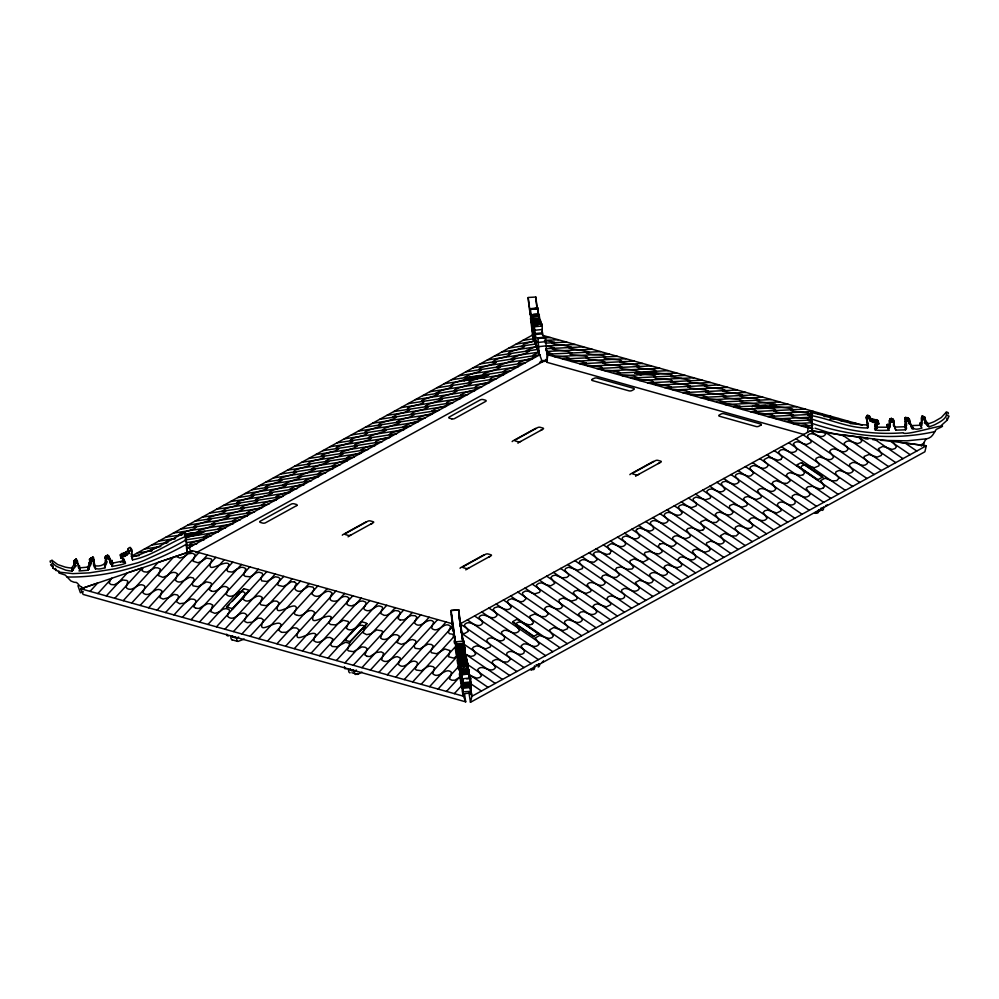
<?xml version="1.0" encoding="UTF-8"?>
<svg xmlns="http://www.w3.org/2000/svg" width="999" height="999" viewBox="0 0 999 999"><rect width="100%" height="100%" fill="white"/><g stroke="black" fill="none" stroke-linecap="round" stroke-linejoin="round"><path stroke-width="1.5" d="M532.23 322.565L531.93 319.218L539.522 318.444L539.16 314.398L531.468 315.135L531.843 322.115L530.382 310.002M458.591 657.617L459.016 663.898C452.684 649.737 466.558 659.802 465.234 652.047M465.209 652.497C442.082 655.332 474.05 652.085 462.125 653.383M537.974 310.726L537.974 309.24M531.605 315.497C551.136 316.183 527.11 309.678 531.918 319.131M876.323 424.812L876.235 427.16L875.261 426.111L878.795 423.801L870.054 420.929L869.617 416.246C867.207 413.673 865.384 417.107 866.52 419.38M866.233 417.045L867.819 423.813L867.669 427.972C848.301 428.171 828.958 418.631 811.338 415.621L812.637 432.592M460.252 666.533L459.765 663.036L460.452 671.803L458.903 659.203M905.718 422.552L904.982 424.313L905.594 427.385L906.63 428.072L905.569 429.82L895.941 430.157L894.442 426.061C891.233 426.136 897.015 419.692 891.295 418.419C887.087 419.53 891.782 425.174 889.297 428.022C887.249 428.084 886.225 422.964 888.685 424.937L889.297 428.022M534.453 665.846L534.59 667.832A6.718 4.533 61.1 0 1 534.515 668.568L533.778 669.567A4.208 2.835 61.1 0 1 533.279 669.617L531.293 669.093L530.919 669.879M532.692 320.654L532.854 323.551L532.654 320.654L540.297 319.88L540.584 322.24M540.259 319.892L540.534 324.076M50.425 562.387L50.1 561.113L52.035 560.327L52.66 563.411L56.593 566.433L65.822 570.179A58.604 53.434 -11.3 0 0 71.803 571.103L75.949 565.933L75.025 566.183L73.714 561.076L76.136 559.028L77.36 560.764A2.76 2.522 -11.3 0 1 77.51 561.351L78.459 567.682L80.195 568.993L79.058 570.991L88.012 570.217L87.637 566.558L88.599 566.221L89.123 562.649L90.272 561.475M537.837 309.278L537.837 307.904L530.244 308.716L530.457 313.124M530.194 309.603L537.837 307.904M459.078 661.35L458.941 659.827L459.078 661.35L466.67 660.576L466.158 655.956L457.792 656.818M93.319 557.954C92.907 555.519 87.974 560.077 90.759 561.838A1.449 1.324 -11.3 0 0 90.035 562.312C92.195 563.673 87.825 558.528 90.559 558.578M467.894 668.918L467.37 662.275L467.844 665.609L460.214 666.433L461.788 678.446L461.163 670.029L468.781 669.417L468.906 671.678M534.215 326.461L534.665 334.478L533.066 323.926M532.192 322.577L533.166 328.296L532.917 323.738L540.646 322.902L533.004 323.189L540.596 322.34L540.759 324.25M533.116 324.65L541.733 323.788L541.97 326.011L534.378 326.773L534.14 324.563L535.014 334.565L536.251 337.974L537.812 337.862M458.591 657.529L466.258 656.43M906.068 423.002L906.543 425.162L905.594 427.385M187.4 553.334L185.901 536.388C169.031 542.907 151.736 556.131 132.517 559.877L131.568 551.273C132.255 548.788 129.87 545.816 127.984 548.826L129.021 553.446L120.891 558.029L123.664 559.115M93.456 562.787C93.169 570.179 98.564 569.692 105.07 567.732C104.858 564.647 109.166 560.364 105.869 561.475C105.132 555.681 108.479 551.498 110.639 561.213L111.938 560.402L112.038 561.176A13.836 12.612 -11.3 0 1 111.638 562.837M112.075 560.664L112.65 564.248A13.836 12.612 -11.3 0 1 112.25 565.921L112.05 566.483C114.473 565.709 130.507 563.96 123.027 561.987C121.079 554.67 127.16 564.135 123.014 558.578M112.687 563.748L111.251 564.298L110.227 563.249L108.716 555.881M109.927 562.487L109.428 558.453M106.294 559.365C106.031 565.197 99.4 566.845 94.468 565.634M232.33 609.328L249.475 590.584M344.255 640.746L361.413 622.015M894.093 423.027C892.257 419.568 889.048 423.401 889.909 425.337M532.904 323.401L540.559 322.003L532.942 322.665M470.005 680.219A58.604 2.522 84.2 0 0 470.267 680.831L470.616 677.846L470.891 684.752L463.286 685.526L463.024 678.696L462.662 681.593A58.604 2.522 84.2 0 1 462.312 680.744L461.438 672.115L469.043 671.44L469.255 673.963L461.65 674.725L461.563 674.075L464.61 673.788M534.752 309.141L537.849 308.416M867.669 427.972L867.007 420.267M909.277 418.831C910.701 426.885 907.916 420.941 909.227 418.718A1.449 1.324 -11.3 0 0 908.441 418.394C903.895 414.735 905.806 423.439 906.543 425.099M123.027 561.987L123.526 560.664M464.148 380.944L464.597 380.057L483.254 377.447L484.652 378.246M804.058 434.515L546.753 362.275L547.864 354.82L545.829 348.701L583.628 346.865M807.492 432.38L808.166 427.897L547.714 354.77M923.438 445.379L923.888 442.395M122.265 557.242C119.268 552.01 126.798 553.608 128.546 550.112M88.249 569.642C90.484 564.423 92.607 564.148 90.085 559.602M91.171 561.663L90.584 558.304M94.992 567.12L93.382 559.378M538.486 663.873L537.999 664.785M889.61 421.903L888.685 424.937M948.088 413.948C949.237 412.749 947.189 411.875 946.165 412.262C948.238 418.481 939.222 422.19 934.939 424.65A58.604 53.434 -11.3 0 1 929.207 426.76L924.425 422.789L925.611 420.629L924.974 417.357L922.252 415.834L921.29 418.069L921.49 421.665L920.004 423.301L920.728 424.375M909.365 421.353C912.399 428.259 913.323 430.944 921.977 428.059C919.542 426.286 923.326 424.6 921.902 421.466A2.76 2.522 -11.3 0 1 921.952 420.866L922.864 418.918L925.611 420.629M905.731 424.687L905.481 417.557M460.477 626.623L460.039 623.95L810.476 430.756L926.298 445.779L924.887 451.773L470.479 702.297L471.89 696.291L469.967 684.515M541.733 323.788C543.106 326.985 540.621 337.375 545.417 337.088M869.28 416.883L869.617 416.246M106.531 559.378L107.63 558.404L109.403 559.028M876.623 424.7L877.347 428.121C870.304 431.543 886.325 430.07 888.873 430.332L888.586 429.82A13.836 12.612 -11.3 0 1 887.911 428.259L887.274 424.4M72.215 571.141C69.48 565.646 78.421 563.998 76.136 559.028M84.078 588.723L82.255 588.274A1.611 1.461 -11.3 0 1 81.918 587.899L81.618 586.713A6.606 6.019 -11.3 0 1 80.832 586.688C78.546 585.352 78.571 583.766 76.311 582.417A13.861 12.637 -11.3 0 1 73.901 582.18L70.879 580.956L65.247 575.062L59.316 573.101L59.615 572.19L72.939 573.638L89.41 572.852L115.921 568.643L137.7 562.799A103.721 94.58 -11.3 0 0 144.081 560.439L168.656 549.238A353.296 322.14 -11.3 0 0 182.268 542.007L186.201 539.772L185.577 536.7M877.222 423.151C878.183 417.682 871.99 420.666 869.442 417.857M480.269 376.186L488.199 375.062L483.429 377.522L464.885 380.244L469.53 377.347L488.961 374.837M906.105 420.641L909.902 421.903M109.94 560.864L109.341 559.415M243.581 597.09L243.294 599.35C249.975 605.856 255.507 591.57 262.3 597.489L260.077 603.721L261.051 604.894L266.121 605.681L273.813 601.036L276.91 601.173L279.158 602.984C270.816 619.392 290.659 603.846 295.242 606.231C299.363 608.304 290.434 614.148 296.815 615.109M398.738 662.287L398.464 664.447C405.169 670.941 410.015 657.567 416.908 662.112L417.619 663.773L415.209 668.855L416.233 670.042L421.453 670.741L427.285 666.808L429.92 666.046L433.216 666.708L434.577 667.969L432.779 673.726C439.11 679.844 445.292 666.545 451.448 672.265L450.886 674.974M380.931 611.688L380.631 613.461L384.165 615.359L386.663 615.309L389.835 613.598M465.409 655.257L459.215 655.444M866.857 420.129L867.906 418.269L867.294 415.197M88.012 570.217L87.637 566.558M752.122 406.843L752.909 405.819L770.666 405.007M105.919 556.306L105.07 557.117L106.081 562.237M827.334 504.97L825.524 505.631M347.802 648.039L347.477 649.762L348.439 650.873L353.421 651.698L361.875 646.877L365.122 647.265L366.745 648.314L366.945 649.625L364.922 654.994L366.945 656.256M227.959 614.223L227.572 616.133L228.609 617.257C235.24 621.478 238.898 610.501 245.404 613.686L246.928 615.209L244.455 620.404L245.005 621.653L247.252 622.639L252.085 622.177L258.142 618.156L261.326 618.281L263.574 620.079C255.107 637.512 276.773 618.781 280.781 624.2A3.684 2.248 -21.2 0 1 280.994 625.274L278.659 630.132L281.243 632.192M431.905 625.886L431.83 628.421C438.486 634.203 444.455 620.142 450.724 626.51L449.063 630.357M91.196 561.388C94.268 557.904 94.905 563.773 93.869 564.847M59.615 572.19L53.009 568.219L52.91 565.509M538.811 350.637L538.011 350.774L537.012 348.801M314.273 638.061L313.836 640.784C318.394 644.567 323.089 640.234 326.76 637.624L329.87 637.399L332.879 638.948L330.619 644.805L332.242 646.478L336.888 646.815L345.604 642.245L348.876 643.081L349.575 644.767L347.827 648.001M347.415 601.698L346.965 604.395L348.851 605.506L351.673 605.931L355.806 604.17M108.729 556.343L110.802 564.048M347.465 601.648L348.976 597.989C346.066 595.017 341.658 596.615 339.248 599.313M129.021 553.446C127.66 550.786 132.78 550.786 130.095 547.315M244.418 572.789L243.818 575.212L245.217 576.348L250.075 576.798L252.485 575.624M226.86 592.057L226.261 594.492C230.906 599.088 236.126 593.681 240.26 591.545L243.544 591.858L245.23 593.269L243.594 597.052M895.329 427.072L904.944 426.748L905.594 425.674M90.709 562.687L90.484 563.786L89.585 559.552M79.033 567.12C79.57 565.684 77.747 564.173 76.761 562.1M142.832 567.669L142.058 570.629L144.018 571.79L147.078 572.127L151.361 569.83M415.209 620.879L414.548 622.976C420.229 629.87 426.136 618.119 432.267 620.804L433.504 621.84L433.454 623.139L431.943 625.824M893.481 419.942L893.518 421.079M640.334 375.112L641.321 374.375L658.865 373.826M758.066 408.166L759.053 407.43L776.598 406.88M380.981 611.625L382.704 608.466L382.08 606.768L378.871 605.881C373.988 606.493 370.554 612.936 365.072 609.977L363.786 608.691L364.772 606.043M398.763 662.237L400.262 659.602L400.137 657.841L397.302 656.668C391.883 656.793 387.275 664.897 381.606 659.827L383.616 653.184L381.231 651.885L376.423 652.484L370.005 656.493L366.933 656.355M110.664 579.495L111.838 578.234L97.877 593.556M330.432 597.052C327.922 601.773 337.075 602.397 339.235 599.35M227.972 614.185L229.595 611.213L229.058 609.515L225.899 608.566L223.039 609.24L219.38 611.937M110.589 579.595L109.166 583.129L110.976 584.502L114.236 584.815L122.765 579.994L126.711 580.456L127.835 581.281L126.136 587.15L127.098 588.486C133.729 592.345 137.999 581.268 144.555 585.926L145.005 587.549L142.757 592.494L144.056 593.693C150.824 597.627 155.557 585.364 161.9 590.909L159.952 597.627L163.149 599.075L168.506 597.627M880.756 440.372L907.042 440.821L926.622 438.798A13.861 12.637 -11.3 0 0 928.958 438.074C932.729 436.6 934.102 432.392 936.3 429.333C960.988 418.756 903.945 436.988 903.321 432.767C878.658 434.64 854.145 432.043 830.394 424.787A353.296 322.14 -11.3 0 1 815.833 420.417L811.6 419.018L810.988 415.934M450.861 675.012L449.488 678.945L451.885 680.219L454.932 680.207L459.278 677.434M185.464 540.909L185.926 540.184M226.898 592.007L228.509 588.324L226.736 586.937C220.679 584.328 217.495 592.944 211.626 591.196M244.43 572.752L245.829 568.618L243.319 567.407L240.859 567.307L237.013 569.193M891.745 421.665L891.295 418.419M330.494 596.977L332.03 592.944C325.774 587.15 321.428 598.401 314.997 596.003A5.445 3.322 -21.2 0 1 314.66 595.904A5.445 3.322 -21.2 0 1 314.36 595.829L311.8 593.906L314.061 589.198L313.112 587.125L308.641 586.388L303.684 589.472M314.348 637.949L315.846 634.353C312.013 629.07 290.384 647.265 299.088 629.957L296.728 628.046L293.644 627.809A3.684 2.248 -21.2 0 0 291.97 628.359L286.301 632.28L281.78 632.342M415.272 620.804L416.895 617.12L415.134 615.746L411.201 615.471L407.879 617.257M364.797 606.018L366.084 603.696L365.709 602.135L362.924 601.023L359.865 601.273L355.869 604.095M91.771 561.076L91.159 557.991M637.1 372.764L639.472 371.678L633.516 369.98L622.34 368.831L619.605 367.719L621.977 367.083L619.842 365.909L606.081 364.223L603.009 363.249L605.394 362.4L603.983 361.463L589.572 359.528L586.313 358.142C594.842 355.007 561.438 355.806 571.778 352.747L565.971 350.961L553.821 349.538L552.097 348.863L554.108 347.727L546.74 346.041M74.438 563.998L75.025 566.183L74.725 564.16M822.302 507.904L820.579 508.341M634.69 373.214L653.059 372.19M946.165 412.262L941.308 417.532L934.327 421.578A58.604 53.434 -11.3 0 1 928.583 423.688L924.724 420.329M121.453 555.844L120.28 554.957L121.603 553.758M946.815 418.082L947.227 420.142L941.37 425.374M105.981 555.919L106.593 559.003M94.368 564.048L93.494 562.3M90.06 591.358L97.602 583.091L80.882 588.786L83.079 594.417L465.696 701.847L464.547 694.143M106.331 595.916L127.223 572.989M114.81 598.289L142.67 567.732L128.634 572.502M123.264 600.661L158.067 562.474L192.432 550.761L80.882 588.786L463.499 696.203L465.696 701.847M131.706 603.034L173.451 557.23M140.147 605.419L188.848 551.985M148.626 607.792L198.938 552.597M157.08 610.177L207.392 554.969M165.547 612.549L215.846 557.342M174.001 614.922L224.3 559.715M182.467 617.295L232.779 562.1M191.146 619.642L241.458 564.435M199.563 622.002L249.875 566.795M208.042 624.375L258.354 569.18M216.521 626.76L266.833 571.553M225 629.145L275.312 573.938M233.491 631.53L283.803 576.323M241.97 633.903L292.282 578.708M250.2 636.213L300.512 581.018M258.866 638.648L309.166 583.441M267.545 641.083L317.857 585.889M276.985 643.731L327.285 588.536M285.664 646.178L335.976 590.971M294.33 648.601L344.643 593.406M302.56 650.923L352.872 595.716M311.026 653.296L361.338 598.089M319.53 655.681L369.842 600.486M328.009 658.066L378.321 602.859M346.541 638.448L345.766 639.298A1.399 0.862 -21.2 0 0 345.941 640.496L349.225 641.408A1.399 0.862 -21.2 0 0 351.036 640.908L366.333 624.1A1.399 0.849 -21.2 0 0 366.009 622.964L362.749 622.052A1.399 0.849 -21.2 0 0 360.901 622.664L350.749 633.816M336.488 660.439L386.8 605.244M344.967 662.824L395.279 607.617M353.384 665.184L403.696 609.989M361.925 667.682L412.225 612.474M370.392 670.054L420.704 614.86M378.846 672.427L429.158 617.232M387.3 674.812L437.612 619.605M395.754 677.185L446.066 621.977M404.233 679.57L452.922 626.136L452.584 623.801M412.687 681.93L454.433 636.126M421.141 684.303L455.944 646.103L454.083 633.753M429.582 686.675L456.331 657.33M438.062 689.048L458.966 666.121L458.529 663.261M446.503 691.433L460.464 676.123L460.976 679.457M454.32 693.631L461.863 685.351M229.221 604.72L227.784 606.293A1.399 0.862 -21.2 0 0 228.122 607.404L231.393 608.329A1.399 0.862 -21.2 0 0 233.229 607.704L248.414 591.083A1.399 0.849 -21.2 0 0 248.189 589.897L244.93 588.973A1.399 0.849 -21.2 0 0 243.107 589.497L232.155 601.498M822.876 488.299L824.375 486.663L820.641 480.556L824.999 478.209L832.242 480.931L836.787 480.619L839.06 478.046L835.439 473.464L836.063 471.69L839.06 470.467C843.581 471.004 849.55 476.098 853.283 470.854L849.462 465.509L849.762 464.085L852.609 462.487C857.542 461.875 862.162 468.069 866.957 463.911L867.819 462.487L864.197 458.116L864.147 456.443L869.055 454.458L872.639 455.706M405.744 642.919L401.323 644.343L397.127 642.632L399.163 637.712L399.125 635.963L396.978 634.827L394.218 634.64L390.322 636.525M905.893 424.338L905.381 421.166M703.021 529.87L704.445 528.459L700.724 522.976L700.923 521.715L705.519 519.83L711.987 522.465L716.295 522.465L718.993 520.029L715.247 514.385L717.07 512.687L719.904 512.187C723.751 513.561 730.456 517.482 733.104 512.312L729.407 507.754L729.707 505.606L733.316 504.133L741.945 507.18L746.478 505.831L747.402 504.458L746.94 503.171L743.443 498.913L744.929 497.265L747.789 496.515L756.393 499.512L760.901 497.752L761.463 496.428L757.492 490.809C762.574 483.691 771.003 496.54 775.836 488.886L772.177 483.366L773.326 481.668L776.31 480.719L783.191 483.241L787.137 483.316L790.296 480.831L788.985 478.583M637.462 528.808L635.951 530.282L638.086 533.566M532.055 624.113L533.528 622.689L529.845 617.182L530.057 615.908L534.715 613.998L541.208 616.608L545.554 616.595L548.301 614.123L544.592 608.466L546.453 606.743L549.325 606.231C553.196 607.642 559.939 611.488 562.624 606.293L558.953 601.723L559.29 599.562L562.949 598.064L571.615 601.086L576.198 599.7L577.147 598.326L576.685 597.027L573.214 592.757L574.737 591.083L577.572 590.359L586.138 593.369L590.584 591.645L591.121 590.334L587.112 584.74C592.145 577.684 600.511 590.496 605.282 582.917L601.598 577.41L602.709 575.736L605.656 574.8L612.512 577.335L616.433 577.434L619.53 574.974L615.521 569.442L616.72 567.769L621.128 566.858L627.06 569.293L632.03 569.005L633.578 567.22L630.169 562.824L630.082 560.689L634.003 558.928L639.56 560.901M270.217 579.52L266.983 581.505L261.701 580.869L260.851 578.409L262.762 574.75L262.125 573.101L258.928 572.19L256.106 572.914L252.522 575.561M423.489 646.765L427.847 644.168L431.368 644.48L433.191 645.841L430.769 651.498L431.493 652.747L436.625 653.746L444.955 648.988L450.062 650.599L448.451 656.73L453.596 658.091L457.442 655.993M185.002 556.231L188.249 553.733L192.557 553.246L195.142 554.745L193.044 561.213L198.027 562.774L201.661 561.238M270.267 579.47L275.349 576.773L278.621 577.36L280.07 578.871L277.597 584.04L278.159 585.302L283.179 586.488L286.863 584.652M286.975 584.565L291.283 581.793L294.468 581.918M201.336 584.927L206.456 581.868L210.826 582.817L211.576 584.203L209.39 589.76L211.488 591.258M167.445 575.486C169.905 572.714 174.575 570.854 177.535 573.888L175.374 580.257C179.907 585.177 185.564 578.621 189.997 577.26L193.319 577.984L194.243 579.62L192.245 583.441L192.994 585.851L197.964 586.713L201.274 584.964M203.871 605.556L207.717 603.671L210.19 603.771L212.7 604.994L210.702 611.625L214.86 613.361L219.343 611.962M423.439 646.803L419.892 648.913L415.159 648.326L414.036 645.891L415.921 642.307L415.572 640.584L412.55 639.535L409.627 640.097L405.781 642.894M389.86 613.586L395.03 610.501L398.276 610.913L399.875 611.962L400.087 613.261L398.064 618.631L400.099 619.892M609.79 553.721L611.101 551.223L608.878 548.713M921.253 446.128L921.727 445.754A1.611 1.461 -11.3 0 0 922.002 445.329L922.102 444.093A6.606 6.019 -11.3 0 0 922.864 443.906C925.074 442.357 924.137 440.596 926.485 438.986M167.395 575.511L162.912 577.335L158.429 575.636L160.402 569.093L157.817 567.857L155.032 567.769L151.411 569.805M236.975 569.23L232.243 572.077L227.997 571.578L226.923 570.142L229.033 564.335C225.087 558.503 203.858 577.022 211.813 560.052L211.126 558.866L206.568 558.129L201.723 561.188M203.858 605.581L199.101 608.441L196.079 608.279M390.259 636.588C387.837 639.01 383.466 640.871 380.607 638.099L382.58 632.03L381.968 630.831L376.685 629.932L370.991 633.778L366.645 634.652L363.099 632.817L365.047 626.585L362.649 625.299L359.603 625.386C355.994 627.797 350.237 632.517 346.278 628.146L348.526 622.976L348.189 621.453L343.381 620.254L335.639 624.937L330.607 624.525L329.22 623.388L329.27 622.04L331.406 617.207C327.447 611.912 306.094 630.381 314.673 612.837L314.423 612.125C308.092 606.53 303.833 617.682 297.402 615.272M303.634 589.522C298.763 594.168 291.034 589.048 296.715 583.866L294.48 581.918M459.34 677.384L460.527 676.51M168.544 597.602L174.113 594.38L177.485 594.954L178.671 596.553L176.486 601.723L179.595 603.733L184.241 603.096L190.659 599L193.943 599.3L195.742 600.411L195.916 601.81L193.906 607.055L195.941 608.341M407.804 617.332L404.033 619.867L400.075 619.992M462.237 690.846L462.737 693.743A15.534 0.674 84.2 0 0 462.824 694.255L463.061 695.316L463.136 686.775L470.991 685.776L470.054 682.23M463.136 686.775L470.991 685.801M180.544 533.466L178.996 534.565L181.144 534.802M780.818 459.54L782.279 457.33L779.969 454.508M470.017 381.268L468.506 382.28L471.503 383.254C470.979 384.877 447.427 390.284 456.418 390.759L457.005 391.071L452.297 393.556L442.02 396.715L439.398 398.439L442.694 398.601L442.257 399.438L428.246 404.358L424.875 406.431L426.049 406.68M659.727 544.043L658.191 546.153L662 550.636L661.962 552.097L659.015 553.921L654.158 553.321M390.771 433.254L389.36 434.565L391.371 434.577M185.352 534.028L204.957 531.406M219.743 527.509L218.207 528.783L220.304 528.858M803.121 474.787L804.632 472.914L800.911 467.957L801.648 466.009L804.994 464.685L814.41 467.719L818.805 465.896L819.305 464.635L818.456 463.061M198.951 530.669L197.39 531.843L199.55 532.005M244.256 639.06L238.237 641.346A4.208 2.585 -74.3 0 1 237.774 641.395L236.963 640.546A6.718 4.121 -74.3 0 1 236.788 639.847L236.638 638.161L238.699 637.025M353.484 669.742L351.735 670.641L350.562 670.117A3.009 1.848 -74.3 0 1 350.374 669.617L350.312 668.88M356.431 670.079L354.37 671.216L350.012 669.992M235.377 636.9L232.829 637.062A3.009 1.848 -74.3 0 1 232.642 636.563L232.58 635.826M120.467 562.225L123.451 560.814M131.144 556.343L532.317 335.164L542.345 361.875L195.991 552.822M390.796 433.241L398.564 430.631M186.538 548.951L539.847 354.77M609.765 553.733L606.98 554.47L599.6 551.785L595.267 552.085L593.319 553.733L597.252 559.702L594.043 562.212L589.36 561.763M531.368 669.979L533.828 668.618M814.922 513.311L820.304 510.676M469.98 381.256L484.328 376.261L486.026 375.137L482.592 374.563L483.716 373.688L497.514 368.881L500.024 367.42L496.953 366.683L497.777 365.959L512.537 360.689L514.822 358.953L511.326 358.891L511.763 358.304L519.68 355.032M638.723 474.363L638.249 474.612A1.798 0.737 -4.7 0 1 635.814 474.825L633.116 474.063A1.798 0.737 -4.7 0 1 632.941 473.051L655.456 460.639A1.798 0.737 -4.7 0 1 657.929 460.352L660.651 461.113A1.798 0.737 -4.7 0 1 660.988 462.075L636.313 475.661A2.747 1.686 -74.3 0 0 635.689 476.298M540.584 430.469L541.133 430.182A2.747 1.686 -74.3 0 1 541.808 430.057M658.316 463.524L658.865 463.236A2.747 1.686 -74.3 0 1 659.54 463.111M361.988 672.115L357.729 674.375L351.923 672.752M346.478 668.781L344.867 668.681L344.443 666.595M468.768 568.056L468.394 568.256A1.798 0.737 -4.7 0 1 465.984 568.443L463.261 567.682A1.798 0.737 -4.7 0 1 463.136 566.67L485.651 554.258A1.798 0.737 -4.7 0 1 488.136 553.983L490.834 554.745A1.798 0.737 -4.7 0 1 491.133 555.719L466.483 569.293A2.747 1.686 -74.3 0 0 465.846 569.905M185.851 536.038L185.24 532.966L184.066 532.892L158.541 546.69L139.947 554.545L131.905 556.805L131.456 553.271M532.092 624.2C526.723 627.047 520.192 618.119 515.546 624.263L518.106 627.959M370.879 524.038L371.291 523.813A2.747 1.686 -74.3 0 1 371.965 523.738M488.611 557.092L489.023 556.868A2.747 1.686 -74.3 0 1 489.697 556.793M877.696 421.241L878.183 420.729L876.598 420.067M702.959 529.895L699.962 530.619L694.929 528.783M199.088 530.631L206.868 528.009M105.644 559.078L105.107 557.267M180.682 533.429L188.486 530.794M219.867 527.472L231.681 523.663L235.939 521.341L233.654 521.053M659.64 544.093L663.211 543.381L667.282 545.004M228.459 635.876L227.285 635.764L226.773 634.19M185.277 538.224L191.096 536.176M925.124 422.627L924.974 417.357M187.5 547.814C201.348 542.557 178.983 547.165 197.165 540.996M545.978 345.929L575.174 344.493M537.799 664.884L536.113 664.785M924.187 416.933L924.899 419.967M722.776 401.91L723.426 401.673L717.906 399.9L704.794 398.176L703.97 397.652L706.705 396.915L702.397 395.429L688.823 393.781L686.513 392.832L689.248 392.008L686.825 391.021A5.445 0.862 8.5 0 0 686.463 390.921A5.445 0.862 8.5 0 0 686.176 390.834L672.302 389.111L668.606 387.937L671.228 387.05L669.205 386.076L651.673 383.104L653.421 382.542M83.342 591.783L80.407 592.769L77.922 585.676M758.865 405.756L759.29 405.269L754.732 403.883L742.032 402.447L739.847 401.673L742.494 400.636L738.973 399.388L725.199 397.677L723.026 396.765L725.736 395.916L722.514 394.767L707.342 392.694L705.581 391.895L708.303 391.046L705.931 390.097M801.548 462.712L822.502 476.436L823.176 477.997M796.603 465.434L818.181 480.332M517.544 619.28L539.11 634.19M512.599 622.002L534.178 636.912M536.588 347.652L534.502 340.896L531.331 341.77M469.055 377.972L471.478 377.522M802.984 474.75L800.524 475.499L789.909 472.652L787.562 473.588L786.325 475.287L788.948 478.533M637.362 528.858L639.909 528.096L645.004 529.757M531.218 341.783L523.776 344.243L522.377 345.816C533.029 346.591 499.388 352.972 510.864 353.896C505.781 358.441 497.864 356.955 492.869 361.638L493.931 361.813M443.668 389.61L435.277 393.419L438.399 393.606L438.161 394.243C437.762 395.279 414.423 401.573 423.738 401.373C425.187 404.995 405.232 405.844 407.617 409.478M291.321 480.956L283.029 484.665L286.351 485.152C285.577 487.3 261.176 492.182 272.502 492.769C271.89 494.78 248.214 500.199 257.58 500.412L258.154 500.674C253.072 504.895 245.417 503.533 240.547 508.141L244.093 508.541L239.248 511.101L228.471 514.435L226.199 515.934L229.433 516.421L228.234 517.407L214.922 521.953L211.738 523.938L215.272 524.313L213.986 525.324L206.93 527.996M812.012 429.52L810.726 412.55C828.346 415.559 847.676 425.099 867.057 424.887M446.94 403.509L449.15 403.658L444.717 406.106L436.176 408.416L431.73 411.176L432.767 411.238M822.739 488.274L819.954 489.023L812.524 486.351L808.141 486.675L806.181 488.349L808.728 492.07M780.694 459.503L777.896 460.252L772.614 458.429M329.245 452.547C312.188 458.141 328.496 454.62 323.376 457.667C319.268 460.502 309.003 460.239 308.154 464.173M411.026 423.052L403.259 426.648L406.743 427.172L404.77 428.446L398.701 430.606M536.938 347.19L535.339 346.903M471.99 373.776L464.198 377.31L467.644 377.884L465.784 379.121L454.333 382.767L450.574 385.477C457.442 384.852 446.128 389.947 443.718 389.598M653.496 382.542C654.932 381.031 647.115 380.207 645.092 380.169M123.564 560.814L113.124 563.074M482.842 383.641C480.744 384.165 474.1 386.051 475.174 387.687M621.653 361.725C623.788 358.429 597.127 359.977 605.456 356.493C599.35 353.271 591.833 356.081 585.926 352.585L587.899 352.222M93.406 561.725L93.606 560.864M236.638 638.161L232.28 636.937M498.576 375.474L506.58 372.177L503.321 371.541L505.993 369.717L517.045 366.258L520.991 363.886C510.427 363.024 535.027 358.541 535.664 355.869C526.461 355.919 541.196 353.746 538.136 350.312M211.825 533.016L203.559 536.65L206.631 537.012L205.644 538.111L197.24 540.983M188.611 530.769L194.743 528.583L196.378 526.91C186.726 526.735 209.902 521.078 210.677 519.642L210.764 519.068C200.537 518.356 225.424 513.636 225.712 511.113L222.19 511.038L226.673 508.266L235.289 505.906L239.723 503.459C228.734 502.622 253.921 497.977 253.921 495.404C242.907 495.829 267.07 489.335 267.532 488.324L267.744 487.687C255.394 487.812 291.221 479.42 279.683 479.695L279.121 479.395L281.768 477.734L292.37 474.537L296.653 471.953L294.33 471.953M791.47 415.372C788.398 418.344 816.957 417.42 807.979 420.479L812.137 421.965M52.66 563.411L50.599 564.885L53.309 567.557M756.53 411.463C754.682 407.892 743.194 410.015 738.486 407.617L737.936 407.08L740.346 406.318L720.604 402.397L722.577 401.935M158.716 546.778L150.1 550.461L152.123 550.749M498.489 375.487L491.82 377.547L489.772 379.52C496.64 378.896 485.327 384.003 482.917 383.628M411.089 423.052L417.744 421.153L420.591 419.081L417.47 418.893C422.402 414.26 430.332 415.834 435.264 411.238L432.817 411.226M472.028 373.763L479.358 371.541L481.368 369.717C471.878 369.155 495.204 364.21 496.028 362.375L496.316 361.725L493.968 361.813M306.955 472.877L315.085 469.393L312.762 469.155M329.345 452.522L335.189 450.924L338.873 448.776C327.085 447.627 356.968 442.719 352.347 440.522M535.264 346.915L526.348 350.512L527.809 350.924M306.83 472.902L297.602 476.511L300.899 476.948L298.876 478.533L291.371 480.944M175.374 538.386L169.006 540.047L164.286 542.832L166.271 542.957M191.146 536.163C192.944 535.988 202.71 533.254 199.613 532.005M94.218 564.747L92.732 557.092M637.387 366.558C634.14 369.305 662.824 368.756 653.983 371.665L654.595 372.215C655.956 373.913 675.611 373.364 672.09 376.049M211.913 533.004C213.936 532.854 223.339 530.044 220.379 528.846M519.73 355.02L525.112 353.559L529.283 351.161L527.847 350.924M672.552 381.618C671.89 377.684 655.332 380.769 654.245 377.01C661.038 375.274 641.82 374.101 640.496 373.801M772.389 416.296C769.505 419.38 797.926 418.169 788.86 421.478L794.08 423.064L804.869 424.15L808.141 425.487L805.494 426.311L812.449 428.022M934.902 431.605C894.142 440.684 851.298 436.625 811.925 423.351L811.313 420.267M587.924 352.222L588.698 351.86L579.358 349.85M637.499 366.546L638.998 365.921L637.025 365.184M791.595 415.359L793.181 414.81L791.146 413.998M772.464 416.296L774.125 415.821L772.052 414.922M757.529 405.994L758.84 405.769M920.154 425.262L912.174 425.562M188.886 533.878L191.771 533.441M195.03 532.942L204.221 531.643L199.538 534.065L185.339 536.238M522.789 340.422L533.716 338.761M516.146 344.081L534.952 341.221M508.966 348.039L535.701 343.981M501.76 352.01L536.75 346.703M494.567 355.981L537.799 349.413M487.387 359.94L538.848 352.123M480.194 363.898L539.71 354.857M472.989 367.869L532.504 358.828M465.796 371.84L525.312 362.787M458.616 375.799L518.119 366.758M451.423 379.77L510.926 370.716M473.913 377.147L479.17 376.348M444.218 383.741L503.721 374.687M436.975 387.762L496.478 378.721M429.82 391.708L489.335 382.654M422.614 395.679L482.117 386.638M415.397 399.65L474.912 390.609M408.191 403.633L467.694 394.58M400.961 407.617L460.477 398.576M393.756 411.588L453.271 402.547M386.888 415.372L446.391 406.331M379.782 419.293L439.298 410.239M372.664 423.214L432.18 414.173M365.559 427.135L425.075 418.082M358.466 431.044L417.969 422.003M351.361 434.965L410.864 425.924M344.305 438.848L403.821 429.807M337.013 442.869L396.528 433.828M329.97 446.753L389.473 437.712M322.864 450.674L382.367 441.62M315.759 454.582L375.274 445.542M308.654 458.504L368.169 449.463M301.748 462.312L361.251 453.271M294.643 466.233L354.146 457.192M287.537 470.142L347.04 461.101M280.432 474.063L339.935 465.022M273.376 477.947L332.892 468.906M266.084 481.968L325.599 472.927M259.041 485.851L318.556 476.81M251.935 489.772L311.451 480.731M244.83 493.693L304.345 484.64M237.737 497.602L297.24 488.561M230.607 501.535L290.122 492.482M223.514 505.444L283.029 496.403M216.646 509.228L276.149 500.187M209.44 513.199L268.943 504.158M202.21 517.182L261.713 508.141M194.992 521.166L254.508 512.125M187.787 525.137L247.302 516.096M180.582 529.12L240.085 520.067M173.414 533.054L232.929 524.013M166.021 537.112L182.118 534.84M186.751 533.953L225.524 528.059M158.816 541.083L175.512 538.548M186.676 536.85L218.319 532.03M151.623 545.042L167.82 542.582M184.94 539.984L211.139 536.001M144.43 549.013L160.789 546.515M186.825 542.569L203.946 539.959M137.25 552.971L151.586 550.786M185.777 545.591L196.753 543.931M131.993 556.643L139.373 555.531M186.95 548.289L189.548 547.902M724.15 390.634L725.224 390.297L722.776 389.26M756.468 411.463L754.794 412.175L771.927 414.91M621.615 361.725L619.867 362.387L637.037 365.159M185.165 535.988L200.237 534.303M551.86 353.971L549.925 354.558L555.444 356.106L566.046 357.105L569.605 358.404L567.295 359.041L568.344 359.865L577.609 361.076M724.038 390.646L722.577 391.196L741.733 394.63L742.669 395.242L739.947 395.941L742.107 396.853L756.718 398.788L759.415 399.925L756.58 400.661L759.827 401.848L775.349 404.058L776.136 404.845L773.963 405.319L777.572 406.743L791.782 408.641L793.131 409.565L790.771 410.414L793.243 411.251L807.891 413.161M672.052 376.061L670.604 376.623L681.106 378.409M672.527 381.618L670.741 382.192L688.536 385.227L690.297 386.113L687.712 387.038L691.47 388.211L705.282 389.922M454.195 634.465L449.55 633.766L448.339 632.342L448.713 630.918A12.812 7.83 -21.2 0 1 449.001 630.444M87.4 567.145L79.745 567.869M528.558 301.985L528.109 297.477L535.801 297.04L537.187 308.179M530.182 309.428L537.774 308.654M531.63 315.647L539.248 314.947L531.655 315.846M531.768 317.42L539.36 316.646L539.398 319.792M531.967 319.568L539.56 318.793L539.622 319.767M540.372 320.317L532.629 320.754L540.247 320.005M532.804 321.303L540.384 320.404M532.817 321.478L540.409 320.704M532.892 322.028L540.484 321.253M532.904 322.14L540.496 321.366M532.929 322.477L540.521 321.703M533.016 323.364L540.596 322.49M533.079 324.063L540.671 323.289M533.116 324.538L540.721 323.763M533.166 325.025L537.724 324.563M533.179 325.174L538.648 324.65M534.627 330.269L542.232 329.495M534.915 333.566L542.519 332.792M535.014 334.565L542.607 333.803M545.541 337.749L537.949 338.524L537.837 337.862L545.429 337.088L547.227 358.254M546.203 345.841L538.211 346.715L536.625 344.942L532.255 327.647L528.583 302.123M541.308 360.789L547.39 360.164M541.321 361.089L547.402 360.477M463.311 642.469L458.628 609.74L451.024 610.489L452.697 630.893M451.036 610.514L458.703 610.002M456.256 641.795L463.861 641.021L465.259 652.097L457.617 653.271L456.256 641.795L456.968 650.973L453.434 629.195A353.296 15.197 84.2 0 1 451.81 617.682L451.336 614.223M456.531 643.993L464.135 643.206M456.618 645.129L464.21 644.355M456.643 645.429L464.248 644.655M456.868 646.99L464.473 646.228M456.955 647.839L464.547 647.065M456.993 648.189L464.597 647.427M457.067 648.601L464.66 647.839M457.142 649.163L464.735 648.388M457.167 649.275L464.772 648.501M457.267 650.037L464.872 649.263M457.317 650.299L464.91 649.537M457.392 650.574L464.985 649.8M457.417 650.736L465.01 649.962M457.442 650.948L465.034 650.174M457.442 651.148L465.047 650.386M457.467 651.36L465.084 650.749M457.579 652.11L465.184 651.348M457.642 652.572L465.234 651.798M465.197 652.397L457.579 653.321M462.087 653.046L465.134 652.747M457.592 653.796L457.667 654.507L465.284 653.696M457.767 656.655L465.372 655.881L465.297 654.82M458.578 657.08L458.741 657.767L466.346 657.092M458.741 657.767L466.383 657.504M458.803 658.329L466.408 657.579M458.928 659.515L466.533 658.741M458.941 659.702L466.533 658.928M459.053 661.201L466.658 660.351M459.228 662.986L466.82 662.225L466.496 659.103L466.67 660.576M467.407 662.337L459.777 663.161L467.407 662.487M459.927 663.948L467.544 663.261M459.952 664.085L467.569 663.423M460.002 664.447L467.594 663.686M460.039 664.735L467.644 663.96M460.064 664.947L467.669 664.173M460.089 665.234L467.694 664.46M460.227 666.246L467.832 665.471M460.239 666.52C460.152 671.103 469.305 663.823 467.919 666.845M460.502 669.355L468.106 668.581L468.356 671.316M461.163 670.029L461.288 671.103L468.881 670.329M461.288 671.103L468.931 670.554M469.018 671.278L461.426 672.052L461.326 671.328M461.526 672.864L469.118 672.09M461.538 673.051L469.143 672.277M461.55 673.376L469.155 672.602M461.563 674.2L466.146 673.788M461.6 674.525L469.243 673.95M463.037 678.721L470.629 677.946M466.683 678.833L469.742 678.746M463.336 682.667L470.929 681.905M463.411 683.441L471.016 682.679M463.336 684.215L470.941 683.441M463.411 684.964L471.004 684.203M464.448 691.72L470.629 691.333L470.042 687.574M464.51 693.631L470.579 693.006L470.666 694.542L470.417 693.481A15.534 0.674 84.2 0 1 470.342 692.969L470.117 691.645M753.571 406.181L758.653 407.692L775.748 406.805L770.691 405.407M657.517 373.801L653.733 372.452M426.086 406.68L428.384 406.83C423.339 411.051 415.721 409.665 410.889 414.235L414.46 414.61L409.69 417.132L399.75 420.055L396.74 421.915L400.012 422.377L398.851 423.339L385.639 427.834L382.492 429.795L386.076 430.144L384.815 431.156L372.427 435.252L368.444 437.537L370.617 437.737M407.642 409.478L409.952 409.615L405.519 412.063L396.94 414.398L392.532 417.132L396.079 417.195C395.716 419.717 371.041 424.363 381.343 425.025L381.268 425.586C380.494 426.998 357.455 432.629 367.157 432.754L367.545 433.129C362.512 437.35 354.895 436.051 350.025 440.422L352.197 440.534M362.225 450.362L364.123 450.661L360.152 452.847L348.326 456.655L346.566 458.054L349.613 458.678L336.763 463.211L332.317 465.821L333.441 466.009M333.516 465.996L335.739 465.934L331.581 468.581L321.628 471.466L318.331 473.426L318.881 473.738C330.444 473.376 294.668 481.88 306.918 481.73L304.083 483.803L294.967 486.426L289.698 489.323C303.047 489.56 265.684 497.027 278.921 497.502L274.488 499.95L265.909 502.285L261.388 505.082L264.897 505.157C259.915 509.802 251.91 508.241 246.915 512.912L250.012 513.111L247.103 515.222L237.862 517.882L232.492 520.791L233.591 521.053M391.433 434.565C394.205 437.999 374.55 438.748 375.437 442.682M370.666 437.724C375.699 439.635 345.304 445.142 357.305 445.941L353.983 447.977L341.408 452.172L339.972 453.509L343.369 453.796L339.31 456.031L328.359 459.378L325.786 461.076L328.846 461.838L314.373 467.107L311.613 468.818L312.712 469.155M362.15 450.374L360.776 449.95L366.271 447.19L374.75 444.817L378.034 442.707L375.487 442.669M294.28 471.953C290.559 469.13 316.308 465.734 308.216 464.173M543.618 337.874L550.449 337.55M544.792 340.397L558.254 339.735M545.317 343.144L566.695 342.108M546.74 351.436L592.07 349.238M547.652 354.17L600.511 351.611M554.383 356.643L609.003 353.983M562.837 359.016L617.457 356.368M571.291 361.388L625.911 358.741M579.745 363.761L634.377 361.114M588.211 366.146L642.844 363.486M596.753 368.556L651.385 365.909M605.157 370.929L659.79 368.269M613.636 373.301L668.269 370.654M645.629 372.602L635.426 373.139L641.083 374.6M622.115 375.686L676.748 373.039M630.594 378.072L685.227 375.412M639.098 380.457L693.731 377.797M647.577 382.829L702.197 380.182M655.806 385.139L710.439 382.492M664.46 387.575L719.093 384.927M673.151 390.01L727.784 387.362M682.579 392.657L737.212 390.01M691.271 395.104L745.903 392.445M699.924 397.527L754.557 394.88M708.154 399.837L762.786 397.19M716.633 402.222L771.265 399.575M725.137 404.607L779.757 401.96M733.616 406.993L765.796 405.432M770.079 405.219L788.236 404.333M742.095 409.365L796.727 406.718M750.574 411.75L805.206 409.103M758.99 414.11L813.623 411.463M767.669 416.521L811.388 414.398M818.256 414.073L822.302 413.873M776.136 418.906L812.312 417.145M824.125 416.571L830.768 416.246M784.59 421.278L811.725 419.955M829.969 419.081L839.222 418.631M793.044 423.651L810.963 422.777M841.345 421.303L847.676 421.004M801.51 426.024L812.724 425.474M850.349 423.651L856.131 423.376M812.549 428.284L812.162 428.371M475.237 387.687L477.584 387.637L474.687 389.76L465.522 392.395L460.164 395.342C471.84 396.366 442.957 400.861 446.815 403.521M541.995 662.312L543.331 661.55A3.009 2.035 61.1 0 0 543.444 661.013L543.431 660.764M888.873 430.332L888.261 427.26L875.911 427.147M66.995 577.01C109.016 577.709 150.337 564.897 186.576 544.105L185.24 532.966M579.308 349.85L570.242 348.551L568.931 347.952L571.116 346.953L562.487 345.105M645.042 380.157L634.914 378.546L637.262 377.372L633.266 376.024L621.753 374.837L618.006 373.401C625.911 371.978 607.305 370.005 605.594 370.279C594.842 368.668 605.819 368.456 601.023 366.933M544.455 340.409L554.445 342.133L552.035 343.331L555.019 344.33L562.437 345.105M681.131 378.421L690.084 380.232L687.649 381.356L691.208 382.517L706.355 384.702L707.23 385.289L704.432 385.989L707.292 387.113L722.19 389.098M946.777 415.334L949.038 416.133L947.227 420.142M577.659 361.076L586.251 362.899L583.753 364.023L586.962 365.135L601.048 366.908M872.714 439.635L876.735 440.01M71.603 568.069L71.191 568.031A58.604 53.434 -11.3 0 1 65.21 567.107L57.68 564.547L52.035 560.327M889.697 441.046L892.794 441.446M230.719 636.001L230.981 638.211A6.718 4.121 -74.3 0 0 231.156 638.923L231.968 639.76A4.208 2.585 -74.3 0 0 232.317 639.735M865.034 438.748L868.106 439.11M909.227 418.718L911.787 428.496L912.799 428.633M808.016 427.847L812.799 428.471M888.548 466.595L842.169 434.865L867.619 438.174M810.476 430.756L827.671 432.992M900.386 442.42L926.298 445.779L471.89 696.291L470.129 685.514M546.89 351.885L552.235 353.908A12.812 2.035 8.5 0 1 551.923 353.971M844.068 435.814L828.059 432.355L815.047 428.196M702.772 498.976L705.531 499.762L710.027 498.364L710.801 496.865L709.09 494.53M790.996 413.986L778.046 412.475L773.651 411.089C782.279 408.416 759.852 408.079 758.566 407.03M811.712 416.296C802.234 414.585 813.611 414.785 808.029 413.174M451.81 418.868L449.363 418.181A2.123 0.874 -4.7 0 1 449.051 417.132L480.307 399.875A2.123 0.874 -4.7 0 1 483.279 399.588L485.439 400.199A2.123 0.874 -4.7 0 1 485.739 401.373L454.458 418.618A2.123 0.874 -4.7 0 1 451.81 418.868M461.126 630.619L461.55 633.291L464.735 633.491L468.256 631.368L467.207 628.683M906.992 417.644L907.729 420.754M538.074 666.87L538.211 666.895A4.208 2.835 61.1 0 0 538.711 666.845L539.46 665.846A6.718 4.533 61.1 0 0 539.522 665.109L539.423 663.836M542.582 335.339L862.362 425.124M820.916 509.977L822.214 510.327A4.208 2.835 61.1 0 0 822.714 510.277L823.463 509.278A6.718 4.533 61.1 0 0 823.526 508.541L823.401 506.968M192.283 550.724L452.734 623.851M231.78 639.735L237.587 641.37M532.167 592.981L528.171 591.208L525.374 591.083L522.639 592.582L522.564 594.343L525.149 597.09M469.605 675.386L476.785 678.146L479.657 677.547L481.481 675.836L477.622 669.755C482.08 662.899 490.959 674.762 495.529 667.494L492.107 662.275L492.982 660.789L495.854 659.49L498.551 659.702L503.159 661.887L507.617 662.012L510.489 659.328L509.29 657.492M107.005 555.332L107.73 558.441M752.584 471.491L753.583 473.276L750.773 475.899L748.251 476.223L744.617 474.937M673.988 566.883L677.285 567.657L680.856 566.458L681.942 564.822L680.207 562.387M702.334 551.423L705.319 552.135L709.078 550.899L710.152 549.725L708.928 547.165M532.23 593.019L534.977 593.793L539.522 592.357L540.334 590.859L538.636 588.498M803.208 443.743L806.68 444.53L811.001 442.557L810.888 440.609L808.041 437.762L807.479 435.664C812.736 429.195 820.866 441.62 825.736 433.978L825.411 432.679M730.469 483.116L725.599 481.281L722.652 482.017L721.166 483.716L725.037 489.522C721.59 494.243 716.121 490.534 712.125 488.973L709.215 489.31L706.98 490.921L707.117 492.495L709.04 494.48M730.619 483.204L734.615 484.24L737.1 483.516L738.948 482.105L737.961 479.308M867.906 418.269L870.229 419.33M886.65 447.515L882.729 446.428L878.383 448.663L881.755 454.046L881.255 455.519L877.147 457.105L872.651 455.719M682.554 537.887L685.926 538.598L689.56 537.212L690.421 536.076L689.148 533.641M517.482 600.749L520.941 601.773L523.289 601.336L526.023 598.788L525.199 597.127M501.685 607.817L498.026 606.755L494.43 607.779L493.206 609.465L495.841 612.724M788.523 451.473C791.083 453.783 799.063 451.823 796.203 447.839M702.297 551.398L696.703 549.25L694.168 549.75L692.394 551.223L695.004 555.182M682.517 537.874L677.097 535.726L674.675 536.088L672.727 537.474L672.689 538.873L675.187 541.62M714.635 542.282L710.564 541.183L706.655 542.832L706.318 544.28L708.865 547.127M367.22 623.638L350.424 641.108L350.075 642.769M243.681 588.96L226.885 606.418L226.536 608.091M466.545 654.882L470.954 656.43L473.726 655.781L475.674 654.183L473.988 651.086M803.134 443.693C800.211 441.945 795.704 440.397 793.331 443.831L796.141 447.789M589.298 561.713L585.152 559.84L582.317 559.69L579.632 561.176L579.557 562.887L582.479 566.046L582.467 568.593L577.784 570.204L574.163 568.906M546.441 584.902L550.836 585.801L554.782 583.391L550.936 577.559L552.459 575.849L555.369 575.124L562.2 577.834L566.808 577.41L568.618 575.998L568.743 574.675L564.835 570.167L565.696 568.419L568.556 567.232L574.1 568.868M501.773 607.879C504.645 609.652 509.29 610.951 511.276 607.23L507.754 602.422L507.554 601.111L508.741 599.787L511.65 598.751L517.432 600.724M702.734 498.951L695.978 497.04L693.281 498.513L693.231 500.262L695.816 502.997M654.058 553.271L649.874 551.46L645.154 552.36L644.305 553.808L648.001 559.502L643.443 561.975L639.622 560.938M673.875 566.833L667.744 564.81L665.172 565.734L664.085 567.232L667.632 571.765L667.182 573.876C661.75 579.108 655.918 569.405 650.386 573.701L649.55 574.825L650.873 577.434M714.697 542.307C717.507 544.08 722.24 545.317 724.25 541.783L720.479 535.676L724.537 533.354L731.768 536.001L736.201 535.926L738.761 533.404L735.264 528.983L735.376 527.222L738.136 525.786C742.906 525.686 748.576 531.493 752.734 526.348L752.409 524.625L748.888 520.179L751.186 518.106L754.133 517.732C758.129 519.28 763.598 523.014 767.082 518.319L763.211 512.487L764.71 510.789L767.657 510.039L776.71 513.011L781.006 510.864L781.143 509.54L777.247 504.982L778.209 503.209C783.765 498.851 789.572 508.728 795.017 503.371L795.142 500.836L792.244 497.702L792.244 495.954L794.917 494.405C799.749 493.856 804.295 499.575 809.015 495.791L810.064 494.393L808.765 492.107M886.7 447.54L892.157 449.438L895.116 448.501L896.403 446.815L892.482 441.408M772.577 458.416L768.381 457.317L764.123 459.565L764.585 461.263L767.557 464.235L768.019 465.559L767.045 466.945C762.362 470.816 757.766 465.197 752.959 465.609L750.237 467.12L750.137 468.843L752.572 471.466M466.433 654.82L464.972 654.133L465.509 656.818M645.092 529.807L649.837 531.106L652.235 530.319L653.696 529.12L652.971 526.448M788.436 451.411L783.453 449.45L780.594 450.025L778.533 452.11L779.882 454.458M694.854 528.746L691.558 527.697L687.824 528.558L686.488 529.982L689.085 533.591M546.378 584.865L541.758 582.892L538.823 583.241L536.55 584.877L536.663 586.463L538.573 588.461M744.555 474.9L738.985 473.276L736.088 474.488L735.202 476.236L737.899 479.27M624.924 542.12L625.686 544.33C621.54 549.887 615.846 543.643 610.938 543.768L607.492 546.041L608.816 548.663M667.344 545.029L671.403 546.391L673.713 545.966L676.236 543.656L675.249 541.683M909.565 423.376L908.178 423.052L910.439 424.712M107.205 555.456L107.717 557.579M905.069 443.019L916.77 451.036M889.959 440.896L910.126 454.695M874.262 439.036L902.946 458.653M858.178 436.938L895.728 462.624M826.148 432.779L881.355 470.554M810.339 430.844L874.175 474.513M803.134 434.815L866.97 478.484M795.941 438.773L859.777 482.455M788.748 442.732L852.597 486.413M781.555 446.703L845.404 490.384M774.35 450.674L838.198 494.355M766.945 454.657L830.793 498.326M759.789 458.591L823.638 502.272M752.584 462.574L816.42 506.243M745.366 466.545L809.215 510.227M738.161 470.517L801.997 514.198M730.931 474.5L794.779 518.181M723.726 478.471L787.574 522.152M716.857 482.267L780.694 525.949M709.752 486.176L773.601 529.857M702.634 490.109L766.483 533.778M695.529 494.018L759.377 537.699M688.436 497.939L752.272 541.608M681.33 501.848L745.167 545.529M674.288 505.744L738.124 549.413M666.982 509.765L730.831 553.434M659.939 513.648L723.776 557.317M652.834 517.557L716.683 561.238M645.729 521.478L709.577 565.159M638.623 525.399L702.472 569.068M631.705 529.208L695.554 572.889M624.612 533.116L688.448 576.798M617.507 537.037L681.343 580.719M610.401 540.958L674.25 584.627M603.359 544.842L667.195 588.523M596.066 548.863L659.902 592.544M589.01 552.747L652.859 596.428M581.905 556.668L645.754 600.337M574.8 560.576L638.648 604.258M567.694 564.497L631.543 608.166M560.576 568.419L624.425 612.1M553.483 572.327L617.332 616.008M546.615 576.123L610.451 619.805M539.41 580.094L603.246 623.776M532.18 584.078L596.028 627.759M524.962 588.049L588.811 631.73M517.757 592.032L581.605 635.701M510.551 596.003L574.388 639.685M503.396 599.949L567.232 643.631M496.153 604.045L560.002 647.727M488.948 608.016L552.797 651.698M481.768 611.975L545.604 655.656M474.575 615.946L538.424 659.627M467.382 619.904L531.231 663.586M460.177 623.875L524.025 667.557M516.833 671.515L461.55 633.291M463.723 644.055L509.652 675.474M464.985 653.796L502.46 679.432M467.082 664.148L495.254 683.416M468.893 674.263L488.074 687.374M469.717 683.029L481.418 691.033M891.383 418.431L892.007 421.503M680.157 562.35L677.996 559.79C681.518 551.411 691.47 565.159 695.978 557.355L695.079 555.257M846.677 446.815L844.58 444.817L844.23 443.156L846.39 441.471L848.95 440.909L857.729 443.556L860.526 442.545L861.862 440.921L858.803 437.025M595.479 609.527L592.994 606.331L594.517 604.62L597.427 603.896L606.443 606.88L610.676 604.77L610.801 603.458L606.88 598.913L607.817 597.152C613.336 592.844 619.08 602.684 624.487 597.39L624.575 594.867L621.665 591.745L621.64 590.009L624.275 588.473C629.083 587.949 633.578 593.656 638.274 589.909L639.298 588.536L638.861 587.212L635.364 582.517L639.572 580.282L649.038 583.241L651.785 582.517L653.321 580.481L650.911 577.472M509.24 657.442L506.68 654.845L506.868 653.096C512.25 647.627 518.294 657.866 523.901 653.059L524.512 650.486L521.678 647.427L521.253 645.679L523.538 643.98C528.733 642.894 534.89 650.049 539.185 643.98L535.289 637.924L539.56 635.526L549.05 638.461L551.86 637.724L553.334 636.001L551.048 632.679M489.41 643.868L486.813 641.121L487.287 639.372C492.719 634.34 498.851 644.405 504.295 639.41L504.632 636.825L501.773 633.716L501.56 631.98L504.058 630.357C508.978 629.47 513.523 635.539 518.356 631.73L519.443 630.332L518.156 627.996M679.745 509.565L678.421 506.918L679.582 505.594L682.454 504.582L691.708 507.629L696.103 505.944L696.703 504.695L695.878 503.034M467.132 628.633L464.435 625.561L464.747 624.412C470.242 618.568 477.834 630.394 482.742 623.114L481.83 620.916M130.707 550.399L131.568 551.273M638.161 533.628L639.76 536.663C635.601 541.82 630.107 536.076 625.324 536.088L622.677 537.287L622.09 538.886L624.887 542.095M550.824 632.467L549.612 629.882L553.721 627.522L563.099 630.544L567.519 628.758L567.569 626.286L564.597 623.064L564.747 621.303L567.544 619.83C572.352 619.742 578.059 625.524 582.242 620.329L581.942 618.593L578.446 614.135L580.781 612.05L583.778 611.65C587.812 613.236 593.319 616.907 596.815 612.187L595.579 609.627M679.795 509.602L682.192 513.011L680.719 514.61C675.287 517.532 669.517 508.841 664.422 514.273L664.385 515.821L668.181 520.392L667.644 521.628C662.874 526.298 657.804 519.605 652.684 520.754L650.449 522.227L650.486 523.788L652.934 526.398M489.435 643.905L490.684 645.616L490.309 646.977L485.751 648.875L479.12 646.291L476.486 645.903L473.501 647.04L472.327 648.538L473.951 651.048M818.431 463.049L815.733 460.102L816.108 458.329L819.005 456.98C823.451 457.255 830.481 462.824 833.591 457.005L829.632 451.261C834.202 444.518 841.408 455.244 846.965 450.561L848.051 449.138L846.715 446.853M481.768 620.866L479.133 617.732L479.395 616.583C484.715 611.288 492.145 622.34 497.09 615.334L495.929 612.787M895.941 430.157L894.817 428.359L893.006 419.031M348.301 668.868L348.713 671.266A6.718 4.121 -74.3 0 0 348.888 671.977L349.7 672.814A4.208 2.585 -74.3 0 0 350.162 672.764M893.73 423.014L894.592 426.386M175.999 556.368L179.77 558.016L184.39 556.705A12.812 7.83 -21.2 0 0 184.915 556.293M74.401 563.099L74.063 561.688M888.261 427.26L887.961 426.748A13.836 12.612 -11.3 0 1 887.299 425.187L887.174 424.687M539.073 314.722L539.273 316.758M463.286 685.526L457.667 657.529M536.713 346.591L535.464 343.394M876.735 426.86L877.347 428.121M534.502 340.896L532.317 335.164M189.41 547.976L190.909 552.235M545.978 349.138L547.864 354.82M545.804 359.44L546.753 362.275M470.579 690.172L470.741 686.001M535.801 297.04L536.163 301.211M533.116 338.886L533.116 338.886A15.534 0.674 84.2 0 1 533.041 338.611L532.942 338.186M533.141 338.986L533.491 340.372M466.183 656.755L466.158 655.943M541.97 332.655L542.257 333.778L541.982 331.456M528.196 297.764L529.882 310.926A58.604 2.522 84.2 0 0 530.481 314.822L530.469 313.336M534.602 341.333L531.743 327.947L532.754 337.063M470.591 693.056L470.517 691.096M470.179 684.927L470.779 687.474L463.186 688.249L456.843 652.397A103.721 4.458 84.2 0 1 456.181 648.064L455.469 643.294M467.819 665.659L468.106 668.581M539.235 320.317L538.973 319.043M458.816 658.353L458.891 659.04M469.031 676.048L469.38 677.672L469.055 673.451M928.183 423.813L928.808 426.885M926.922 423.052L927.534 426.123M924.387 416.883L925.349 421.103M923.501 416.533L924.112 419.605M923.001 416.546L923.625 419.63M922.252 415.834L923.014 418.993M920.991 422.952L921.602 426.024M920.054 423.027L920.616 426.386M912.499 426.086L913.123 429.158M911.175 425.424L911.787 428.496M908.628 419.218L909.04 421.266M907.929 418.044L908.615 421.378M907.791 417.882L908.403 420.966M907.317 417.844L907.929 420.929M906.655 417.657L907.267 420.741M905.631 417.282L906.355 420.342M905.394 417.619L906.006 420.691M905.469 419.43L906.081 422.515M904.932 417.619L905.569 420.816M905.156 421.428L906.006 425.037M905.144 424.45L905.556 426.498M904.944 426.623L905.569 429.82M893.643 422.902L894.055 424.962M892.319 418.731L893.143 422.227M890.484 418.618L890.971 421.74M890.321 418.768L890.946 422.028M889.697 419.305L890.384 422.839L889.722 419.842M889.522 419.967L890.196 423.651M889.322 420.804L890.309 424.937M889.697 422.902L890.309 425.974M889.098 424.6L889.709 427.684M887.674 424.45L888.286 427.522M878.183 420.729L878.845 424.088M877.846 420.429L878.458 423.501M876.623 419.63L877.484 423.389M876.31 419.617L876.922 422.689M875.211 419.917L875.823 423.002M874.799 419.842L875.411 422.927M873.925 419.518L874.537 422.589M875.024 424.85L875.424 426.898M873.563 419.592L874.175 422.664M874.762 424.625L875.174 426.685M874.612 427.984L875.136 430.144M872.839 419.38L873.451 422.465M872.139 419.33L872.751 422.402M871.84 419.105L872.452 422.177M871.465 418.431L872.077 421.503M869.43 416.358L870.042 419.443M869.642 418.881L870.054 420.929M867.207 420.729L867.819 423.813M867.157 423.951L867.769 427.023M811.85 411.888L812.474 414.96M810.713 412.2L811.325 415.272M184.066 532.892L184.678 535.963M131.431 548.926L132.043 552.01M131.281 553.771L132.517 559.877M128.172 548.901L129.158 553.184M126.511 551.336L127.135 554.42M126.249 552.085L126.861 555.157M125.999 552.36L126.611 555.432M125.312 552.559L125.924 555.631M124.638 552.909L125.25 555.981M124.263 552.909L124.875 555.981M125.112 561.475L125.524 563.536M123.464 553.409L124.076 556.48M123.077 553.558L123.689 556.63M123.551 558.766L123.951 560.814M121.94 553.483L122.565 556.568M121.628 553.558L122.34 557.067M121.491 554.27L122.115 557.355M120.567 554.582L121.179 557.667M120.28 554.957L120.891 558.316M111.938 560.402L112.55 563.473M111.563 560.526L112.175 563.598M111.638 564.435L112.05 566.483M110.639 561.213L111.251 564.298M109.141 556.78L110.215 561.775M107.979 555.382L108.654 558.741M107.842 555.357L108.454 558.429M107.417 555.544L107.83 557.592M105.419 556.281L106.044 559.353M105.357 557.529L106.269 562.15M105.17 560.676L105.782 563.761M104.445 564.66L105.07 567.732M93.469 557.292L94.081 560.489M93.869 561.088L95.554 569.343M92.907 557.342L93.631 560.451M92.607 557.105L93.219 560.177M91.771 557.679L92.395 560.764M91.446 557.729L91.945 560.864M90.697 558.129L91.309 561.213M89.423 559.24L89.997 562.437M89.311 562.225L89.922 565.309M88.599 566.221L89.211 569.305M79.47 565.659L80.195 568.993M78.546 565.771L79.158 568.843M76.011 559.14L76.623 562.225M75.512 559.89L76.136 562.961M75.037 559.964L75.649 563.036M75.262 563.711L75.674 565.759M74.413 560.489L75.025 563.573M75.075 563.798L75.474 565.846M74.825 563.561L74.213 560.489L74.713 563.636M73.714 561.076L74.338 564.335M72.727 567.057L73.352 570.142M58.904 571.041L59.316 573.101M55.469 568.419L55.969 570.579M52.597 566.171L53.009 568.219M541.583 326.248L541.458 325.524L541.446 326.186M466.046 659.902L466.62 663.124L466.321 658.678M467.632 668.806L467.07 665.084M461.825 688.436L460.015 677.871M457.629 657.267L458.154 660.426M459.328 673.801L459.79 676.51M464.023 646.965L464.56 650.199L463.861 641.021M460.039 623.95L460.539 627.035M461.051 630.107L461.55 633.191M462.062 636.263L462.812 640.883M463.948 647.851L464.398 650.586M466.933 665.958L467.432 668.943M468.968 693.056L470.479 702.297M465.022 655.257L465.222 656.493M531.743 328.059L530.494 318.069M457.967 665.396L458.666 669.73M456.68 657.317L455.319 648.663M457.13 660.177L457.754 664.098M457.28 656.618L451.685 618.543M454.095 640.896L454.458 643.231M453.196 635.127L453.558 637.424M538.024 310.864L538.074 314.048A58.604 2.522 84.2 0 1 537.949 313.199M464.085 649.3L464.26 650.461M529.482 309.727C532.28 320.304 531.381 333.191 537.412 342.532A353.296 15.197 84.2 0 0 538.074 342.432L545.666 341.658A353.296 15.197 84.2 0 1 545.004 341.758M453.583 630.431L453.983 633.129M454.657 637.549L455.082 640.396M456.58 650.349L457.005 653.171M459.39 668.98L460.039 673.264M461.413 682.404L463.499 696.203L461.438 682.342M454.57 636.163L455.02 639.248M456.63 650.024L457.092 653.096M457.542 656.181L458.004 659.253M458.466 662.337L460.064 673.114M460.527 676.186L460.976 679.27M462.887 641.321L461.026 628.421M462.062 637.362L462.45 640.009M460.277 624.899L460.614 627.21M460.951 629.62L461.313 632.13M454.158 632.592L451.111 610.764M459.278 617.769L459.665 620.466M459.09 614.597L459.403 616.907A353.296 15.197 84.2 0 0 459.877 620.279M536.863 307.317L536.176 301.348M536.962 308.017L537.087 309.166M468.781 669.417L468.831 670.666M466.333 658.678L466.183 656.842M469.218 673.751L469.717 678.521M354.37 671.216L354.52 672.901A6.718 4.121 -74.3 0 0 354.695 673.601L355.507 674.45A4.208 2.585 -74.3 0 0 355.969 674.4L357.654 673.501L357.729 674.375M539.959 323.451L540.034 324.176M460.214 666.433L460.327 667.632M463.299 685.651L463.386 686.55M538.523 315.222L538.124 310.714M457.679 654.47L457.829 655.981M186.438 546.378L187.063 553.409M818.493 509.989L818.593 511.263A6.718 4.533 61.1 0 1 818.518 512L817.781 512.999A4.208 2.835 61.1 0 1 817.282 513.049L815.296 512.524L815.371 513.399M537.974 338.873L539.273 354.57M458.628 609.727L458.928 613.448M459.053 614.885L459.503 620.429M461.6 673.988L461.65 674.737M460.826 626.997A353.296 15.197 84.2 0 1 460.052 621.565M342.307 535.214A2.747 1.686 -74.3 0 1 342.944 534.602L365.484 522.19A2.747 1.686 -74.3 0 1 366.158 522.102M536.001 428.434A2.747 1.686 -74.3 0 0 535.327 428.546L512.774 440.984A2.747 1.686 -74.3 0 0 512.15 441.62M517.957 443.244A2.747 1.686 -74.3 0 1 518.581 442.607L543.094 429.095A1.798 0.737 -4.7 0 0 542.969 428.084L540.247 427.31A1.798 0.737 -4.7 0 0 537.837 427.497L515.097 440.035A1.798 0.737 -4.7 0 0 515.384 441.009L518.094 441.77A1.798 0.737 -4.7 0 0 520.579 441.496M348.114 536.85A2.747 1.686 -74.3 0 1 348.751 536.238L373.276 522.702A1.798 0.737 -4.7 0 0 373.114 521.69L370.417 520.941A1.798 0.737 -4.7 0 0 367.969 521.141L345.242 533.678A1.798 0.737 -4.7 0 0 345.579 534.64L348.301 535.402A1.798 0.737 -4.7 0 0 350.761 535.114M460.039 568.269A2.747 1.686 -74.3 0 1 460.676 567.657L483.216 555.244A2.747 1.686 -74.3 0 1 483.891 555.157M653.733 461.488A2.747 1.686 -74.3 0 0 653.059 461.6L630.506 474.038A2.747 1.686 -74.3 0 0 629.882 474.675M539.547 362.3A17.52 7.155 -4.7 0 1 547.027 361.126M531.992 320.005L539.597 319.23L531.992 319.992M592.245 379.37L592.095 379.458A2.123 0.874 -4.7 0 0 592.282 380.532L629.058 390.859A2.123 0.874 -4.7 0 0 631.967 390.534L633.803 389.523A2.123 0.874 -4.7 0 0 633.603 388.324L596.803 377.997A2.123 0.874 -4.7 0 0 594.18 378.309L592.245 379.37M296.765 505.544L265.497 522.789A2.123 0.874 -4.7 0 1 262.575 523.064L260.414 522.452A2.123 0.874 -4.7 0 1 260.14 521.266L291.433 504.02A2.123 0.874 -4.7 0 1 294.081 503.796L296.528 504.483A2.123 0.874 -4.7 0 1 296.765 505.544M760.913 425.124L758.828 426.261A2.123 0.874 -4.7 0 1 756.193 426.548L719.405 416.221A2.123 0.874 -4.7 0 1 719.243 415.035L721.078 414.023A2.123 0.874 -4.7 0 1 724.025 413.711L760.801 424.038A2.123 0.874 -4.7 0 1 760.913 425.124M537.612 634.24L534.815 635.776A1.399 0.824 13.3 0 1 532.966 635.639L513.548 622.34A1.399 0.824 13.3 0 1 513.511 621.178L516.283 619.655A1.399 0.824 13.3 0 1 518.206 619.88L537.412 633.054A1.399 0.824 13.3 0 1 537.612 634.24M797.577 464.572L797.464 464.635A1.399 0.824 13.3 0 0 797.627 465.834L816.87 478.983A1.399 0.824 13.3 0 0 818.78 479.233L821.565 477.697A1.399 0.824 13.3 0 0 821.54 476.548L802.097 463.261A1.399 0.824 13.3 0 0 800.224 463.111L797.577 464.572M891.645 421.753L890.933 418.718L891.645 421.753"/></g></svg>
